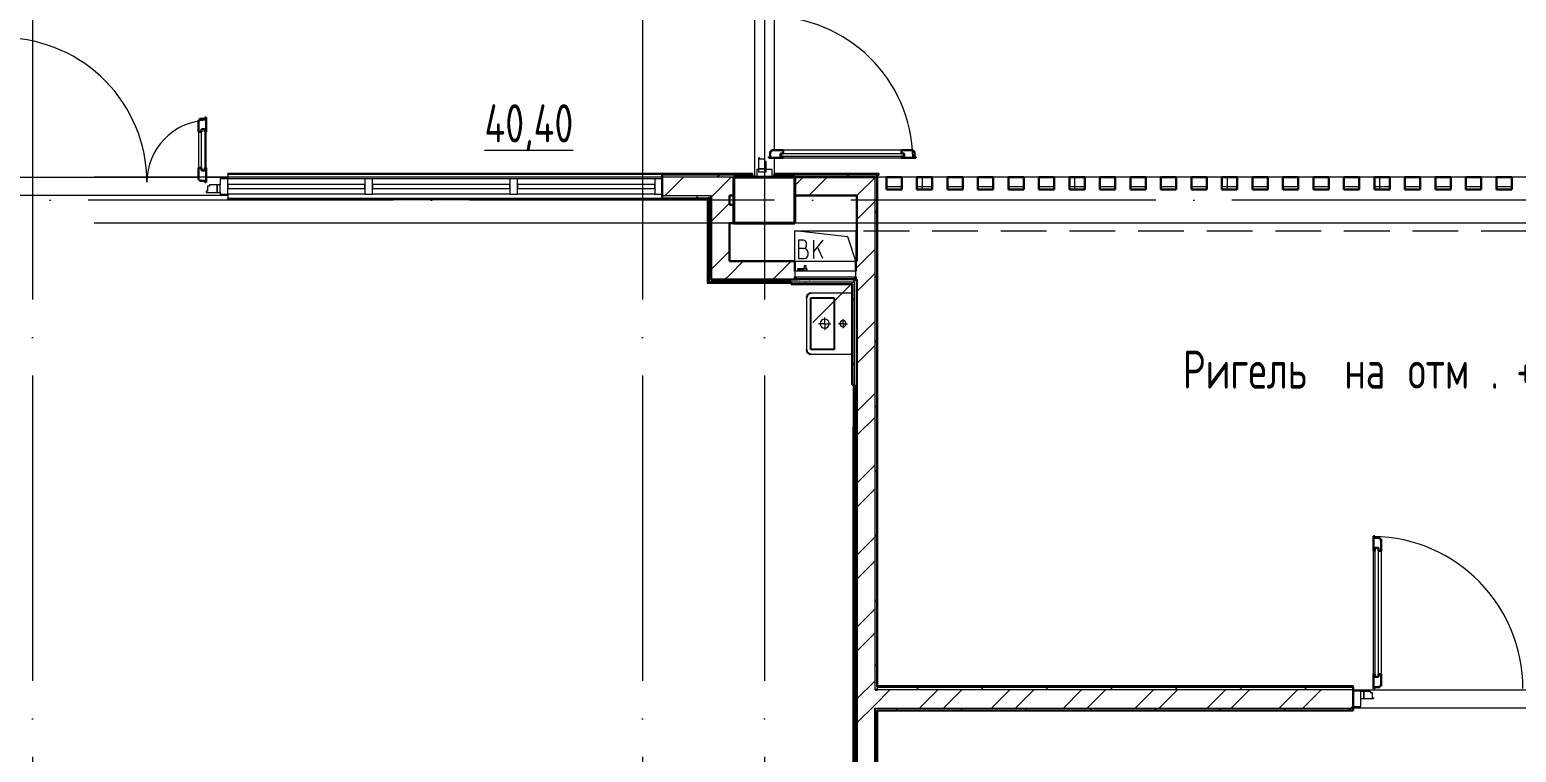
# Model space of a CAD drawing. Header units: millimetres. Extents: x -396912 to 182286, y -43638 to 41610.
# Drawn here: x -39774 to -30026, y -16697 to -11960 of the extents above; entities that cross this region are included whole.
import ezdxf

# ---------------------------------------------------------------- set-up
doc = ezdxf.new("R2010")
doc.units = ezdxf.units.MM
for name, pattern in [('ADSK_Линия сетки', [25, 20, -2.5, 0, -2.5]), ('ADSK_Сверху', [450, 300, -150]), ('ADSK_Штриховая_ш3 п1_5', [4.5, 3, -1.5])]:
    doc.linetypes.add(name, pattern=pattern)
for name, color, linetype, lineweight in [('Аннотация', 7, 'Continuous', 18), ('Витраж', 7, 'Continuous', 9), ('Двери', 252, 'Continuous', 9), ('Линии', 7, 'Continuous', 9), ('Марки помещений', 252, 'Continuous', 20), ('Несущие колонны', 252, 'Continuous', 18), ('Оборудование', 8, 'Continuous', 18), ('Ограждение', 252, 'Continuous', 9), ('Оси', 252, 'Continuous', 9), ('Панели витража', 252, 'Continuous', 9), ('Перекрытие', 252, 'Continuous', 18), ('Стены внутренние', 7, 'Continuous', 18), ('Стены наружные', 7, 'Continuous', 18), ('Стены штриховка', 7, 'Continuous', 9)]:
    doc.layers.add(name, color=color, linetype=linetype, lineweight=lineweight)
doc.layers.add('Двери открывание', color=7, linetype='Continuous', lineweight=9, true_color=0xc0c0c0)
doc.layers.add('Узлы', color=7, linetype='Continuous')
doc.styles.add('GOST Common_3', font='', dxfattribs={"height": 3.5})
doc.styles.get('GOST Common_3').set_extended_font_data('GOST 2.304 type A')
pattern_1 = [(0, (-32121.8, 94), (0, 600), []), (90, (-32121.8, 94), (-600, 4e-14), [])]

# ---------------------------------------------------------------- blocks, each defined once
blk = doc.blocks.new('1 этаж')
at = {"layer": 'Ограждение', "true_color": 0x636466}
h = blk.add_hatch(dxfattribs=at)
h.set_pattern_fill('FP_25', color=251, style=0, pattern_type=2)
h.set_pattern_definition(pattern_1)
h.paths.add_polyline_path([(-40735.3, -13830.7), (-40735.3, -13820.7), (-44177.8, -13820.7), (-44177.8, -13825.7), (-40740.3, -13825.7), (-40740.3, -13830.7)])
h = blk.add_hatch(dxfattribs=at)
h.set_pattern_fill('FP_26', color=251, style=0, pattern_type=2)
h.set_pattern_definition(pattern_1)
h.paths.add_polyline_path([(-40595.3, -13830.7), (-40575.3, -13830.7), (-40575.3, -13825.7), (-39917.8, -13825.7), (-39917.8, -13830.7), (-39907.8, -13830.7), (-39907.8, -13820.7), (-40595.3, -13820.7)])
h = blk.add_hatch(dxfattribs=at)
h.set_pattern_fill('FP_25', color=251, style=0, pattern_type=2)
h.set_pattern_definition(pattern_1)
h.paths.add_polyline_path([(-39502.4, -17185.7), (-36797.8, -17185.7), (-36797.8, -17180.7), (-39917.8, -17180.7), (-39917.8, -17185.7), (-39912.8, -17185.7)])
at = {"color": 251, "lineweight": 18, "true_color": 0x636466}
for p, q in [((-40111, -14236.6), (-40457.8, -14195.7)), ((-40457.8, -14395.7), (-40457.8, -14195.7)), ((-40457.8, -14195.7), (-40057.8, -14195.7)), ((-40057.8, -14195.7), (-40057.8, -14395.7)), ((-40404.5, -14258.5), (-40434.5, -14258.5)), ((-40434.5, -14258.5), (-40434.5, -14378.5)), ((-40401.2, -14311.8), (-40434.5, -14311.8)), ((-40381.2, -14291.8), (-40381.2, -14281.8)), ((-40274.5, -14258.5), (-40334.5, -14330)), ((-40334.5, -14378.5), (-40334.5, -14258.5)), ((-40274.5, -14378.5), (-40310.5, -14301.4)), ((-40057.8, -14395.7), (-40111, -14236.6)), ((-40434.5, -14378.5), (-40397.9, -14378.5)), ((-40371.2, -14351.8), (-40371.2, -14341.8))]:
    blk.add_line(p, q, dxfattribs=at)
for centre, radius, start, end in [((-40404.5, -14281.8), 23.3, 0, 90), ((-40401.2, -14291.8), 20, 270, 0), ((-40401.2, -14341.8), 30, 0, 90), ((-40397.9, -14351.8), 26.7, 270, 0)]:
    blk.add_arc(centre, radius, start, end, dxfattribs=at)
at = {"layer": 'Витраж', "color": 251, "lineweight": 18, "true_color": 0x636466, "extrusion": (0, 0, -1)}
for p, q in [((-40707.8, -13795.7), (-40707.8, -13845.7)), ((-40697.8, -13795.7), (-40707.8, -13795.7)), ((-40607.8, -13795.7), (-40647.8, -13795.7)), ((-40607.8, -13845.7), (-40607.8, -13795.7)), ((-44177.8, -13855.7), (-44227.8, -13855.7)), ((-44227.8, -13855.7), (-44227.8, -13895.7)), ((-44177.8, -13955.7), (-44177.8, -13855.7)), ((-43228.1, -13855.7), (-43278.1, -13855.7)), ((-43278.1, -13855.7), (-43278.1, -13955.7)), ((-43228.1, -13955.7), (-43228.1, -13855.7)), ((-42277.8, -13855.7), (-42327.8, -13855.7)), ((-42327.8, -13855.7), (-42327.8, -13955.7)), ((-42277.8, -13955.7), (-42277.8, -13855.7)), ((-41327.8, -13855.7), (-41377.8, -13855.7)), ((-41377.8, -13855.7), (-41377.8, -13955.7)), ((-41327.8, -13955.7), (-41327.8, -13855.7)), ((-40707.8, -13845.7), (-40607.8, -13845.7)), ((-44227.8, -13945.7), (-44227.8, -13955.7)), ((-44227.8, -13955.7), (-44177.8, -13955.7)), ((-43278.1, -13955.7), (-43228.1, -13955.7)), ((-42327.8, -13955.7), (-42277.8, -13955.7)), ((-41377.8, -13955.7), (-41327.8, -13955.7)), ((-36747.8, -17215.7), (-36797.8, -17215.7)), ((-36797.8, -17215.7), (-36797.8, -17315.7)), ((-36797.8, -17315.7), (-36747.8, -17315.7)), ((-36747.8, -17315.7), (-36747.8, -17265.7))]:
    blk.add_line(p, q, dxfattribs=at)
at = {"layer": 'Витраж', "color": 251, "true_color": 0x636466}
for p, q in [((-43278.1, -13855.7), (-44177.8, -13855.7)), ((-42327.8, -13855.7), (-43228.1, -13855.7)), ((-41377.8, -13855.7), (-42277.8, -13855.7)), ((-43278.1, -13955.7), (-44177.8, -13955.7)), ((-42327.8, -13955.7), (-43228.1, -13955.7)), ((-41377.8, -13955.7), (-42277.8, -13955.7))]:
    blk.add_line(p, q, dxfattribs=at)
at = {"layer": 'Двери', "color": 251, "lineweight": 30, "true_color": 0x636466}
for p, q in [((-44361.8, -13471.7), (-44369.8, -13471.7)), ((-44369.8, -13471.7), (-44369.8, -13547.7)), ((-44369.8, -13547.7), (-44349.8, -13547.7)), ((-44327.8, -13462.7), (-44361.8, -13462.7)), ((-44361.8, -13462.7), (-44361.8, -13471.7)), ((-44349.8, -13547.7), (-44349.8, -13529.7)), ((-44349.8, -13529.7), (-44328.8, -13529.7)), ((-44328.8, -13529.7), (-44328.8, -13547.7)), ((-44328.8, -13547.7), (-44319.8, -13547.7)), ((-44319.8, -13453.7), (-44327.8, -13453.7)), ((-44327.8, -13453.7), (-44327.8, -13462.7)), ((-44319.8, -13547.7), (-44319.8, -13453.7)), ((-40620.8, -13710.7), (-40629.8, -13710.7)), ((-40629.8, -13710.7), (-40629.8, -13718.7)), ((-40629.8, -13718.7), (-40535.8, -13718.7)), ((-40620.8, -13676.7), (-40620.8, -13710.7)), ((-40611.8, -13676.7), (-40620.8, -13676.7)), ((-40535.8, -13668.7), (-40611.8, -13668.7)), ((-40611.8, -13668.7), (-40611.8, -13676.7)), ((-40535.8, -13688.7), (-40553.8, -13688.7)), ((-40553.8, -13688.7), (-40553.8, -13709.7)), ((-40553.8, -13709.7), (-40535.8, -13709.7)), ((-40535.8, -13668.7), (-40535.8, -13688.7)), ((-40535.8, -13709.7), (-40535.8, -13718.7)), ((-39683.8, -13668.7), (-39759.8, -13668.7)), ((-39759.8, -13668.7), (-39759.8, -13688.7)), ((-39759.8, -13688.7), (-39741.8, -13688.7)), ((-39759.8, -13709.7), (-39759.8, -13718.7)), ((-39741.8, -13709.7), (-39759.8, -13709.7)), ((-39759.8, -13718.7), (-39665.8, -13718.7)), ((-39741.8, -13688.7), (-39741.8, -13709.7)), ((-39683.8, -13676.7), (-39683.8, -13668.7)), ((-39674.8, -13676.7), (-39683.8, -13676.7)), ((-39674.8, -13710.7), (-39674.8, -13676.7)), ((-39665.8, -13710.7), (-39674.8, -13710.7)), ((-39665.8, -13718.7), (-39665.8, -13710.7)), ((-44369.8, -13783.7), (-44369.8, -13859.7)), ((-44369.8, -13783.7), (-44349.8, -13783.7)), ((-44349.8, -13783.7), (-44349.8, -13801.7)), ((-44349.8, -13801.7), (-44328.8, -13801.7)), ((-44328.8, -13783.7), (-44319.8, -13783.7)), ((-44328.8, -13801.7), (-44328.8, -13783.7)), ((-44319.8, -13877.7), (-44319.8, -13783.7)), ((-44369.8, -13859.7), (-44361.8, -13859.7)), ((-44361.8, -13859.7), (-44361.8, -13868.7)), ((-44361.8, -13868.7), (-44327.8, -13868.7)), ((-44327.8, -13868.7), (-44327.8, -13877.7)), ((-44327.8, -13877.7), (-44319.8, -13877.7)), ((-36663.8, -16199.7), (-36655.8, -16199.7)), ((-36663.8, -16293.7), (-36663.8, -16199.7)), ((-36655.8, -16199.7), (-36655.8, -16208.7)), ((-36655.8, -16208.7), (-36621.8, -16208.7)), ((-36654.8, -16275.7), (-36654.8, -16293.7)), ((-36630.8, -16275.7), (-36654.8, -16275.7)), ((-36630.8, -16293.7), (-36630.8, -16275.7)), ((-36621.8, -16208.7), (-36621.8, -16217.7)), ((-36621.8, -16217.7), (-36613.8, -16217.7)), ((-36613.8, -16217.7), (-36613.8, -16293.7)), ((-36654.8, -16293.7), (-36663.8, -16293.7)), ((-36613.8, -16293.7), (-36630.8, -16293.7)), ((-36663.8, -17197.7), (-36663.8, -17103.7)), ((-36654.8, -17103.7), (-36663.8, -17103.7)), ((-36654.8, -17121.7), (-36654.8, -17103.7)), ((-36630.8, -17121.7), (-36654.8, -17121.7)), ((-36630.8, -17103.7), (-36630.8, -17121.7)), ((-36613.8, -17103.7), (-36630.8, -17103.7)), ((-36613.8, -17103.7), (-36613.8, -17179.7)), ((-36655.8, -17197.7), (-36663.8, -17197.7)), ((-36655.8, -17188.7), (-36655.8, -17197.7)), ((-36621.8, -17188.7), (-36655.8, -17188.7)), ((-36621.8, -17179.7), (-36621.8, -17188.7)), ((-36613.8, -17179.7), (-36621.8, -17179.7))]:
    blk.add_line(p, q, dxfattribs=at)
at = {"layer": 'Двери', "color": 251, "true_color": 0x636466}
for p, q in [((-44369.8, -13547.7), (-44369.8, -13783.7)), ((-44349.8, -13801.7), (-44349.8, -13529.7)), ((-44349.8, -13529.7), (-44328.8, -13529.7)), ((-44328.8, -13529.7), (-44328.8, -13801.7)), ((-44319.8, -13783.7), (-44319.8, -13547.7)), ((-40689.8, -13718.7), (-40697.8, -13718.7)), ((-40697.8, -13718.7), (-40697.8, -13790.7)), ((-40689.8, -13727.7), (-40689.8, -13718.7)), ((-40655.8, -13727.7), (-40689.8, -13727.7)), ((-40655.8, -13741.7), (-40655.8, -13727.7)), ((-40647.8, -13741.7), (-40655.8, -13741.7)), ((-40647.8, -13790.7), (-40647.8, -13741.7)), ((-40553.8, -13688.7), (-39741.8, -13688.7)), ((-40553.8, -13709.7), (-40553.8, -13688.7)), ((-39741.8, -13709.7), (-40553.8, -13709.7)), ((-39759.8, -13668.7), (-40535.8, -13668.7)), ((-40535.8, -13718.7), (-39759.8, -13718.7)), ((-39741.8, -13688.7), (-39741.8, -13709.7)), ((-44328.8, -13801.7), (-44349.8, -13801.7)), ((-40647.8, -13790.7), (-40697.8, -13790.7)), ((-40697.8, -13790.7), (-40697.8, -13810.7)), ((-40697.8, -13790.7), (-40647.8, -13790.7)), ((-40697.8, -13810.7), (-40647.8, -13810.7)), ((-40647.8, -13810.7), (-40647.8, -13790.7)), ((-44310.8, -13937.7), (-44319.8, -13937.7)), ((-44319.8, -13937.7), (-44319.8, -13945.7)), ((-44296.8, -13903.7), (-44310.8, -13903.7)), ((-44310.8, -13903.7), (-44310.8, -13937.7)), ((-44296.8, -13895.7), (-44296.8, -13903.7)), ((-44247.8, -13895.7), (-44296.8, -13895.7)), ((-44227.8, -13895.7), (-44247.8, -13895.7)), ((-44247.8, -13895.7), (-44247.8, -13945.7)), ((-44247.8, -13945.7), (-44247.8, -13895.7)), ((-44227.8, -13945.7), (-44227.8, -13895.7)), ((-44319.8, -13945.7), (-44247.8, -13945.7)), ((-44247.8, -13945.7), (-44227.8, -13945.7)), ((-36654.8, -16275.7), (-36654.8, -17121.7)), ((-36630.8, -16275.7), (-36654.8, -16275.7)), ((-36630.8, -17121.7), (-36630.8, -16275.7)), ((-36663.8, -17103.7), (-36663.8, -16293.7)), ((-36613.8, -16293.7), (-36613.8, -17103.7)), ((-36654.8, -17121.7), (-36630.8, -17121.7)), ((-36747.8, -17215.7), (-36727.8, -17215.7)), ((-36747.8, -17265.7), (-36747.8, -17215.7)), ((-36727.8, -17215.7), (-36727.8, -17265.7)), ((-36727.8, -17215.7), (-36686.8, -17215.7)), ((-36727.8, -17265.7), (-36727.8, -17215.7)), ((-36686.8, -17215.7), (-36686.8, -17223.7)), ((-36686.8, -17223.7), (-36672.8, -17223.7)), ((-36672.8, -17223.7), (-36672.8, -17257.7)), ((-36727.8, -17265.7), (-36747.8, -17265.7)), ((-36663.8, -17265.7), (-36727.8, -17265.7)), ((-36672.8, -17257.7), (-36663.8, -17257.7)), ((-36663.8, -17257.7), (-36663.8, -17265.7))]:
    blk.add_line(p, q, dxfattribs=at)
at = {"layer": 'Двери открывание', "color": 251, "true_color": 0x636466}
for centre, radius, start, end in [((-40629.8, -13736.7), 946, 1.09026, 90), ((-45653.8, -13877.7), 946, 0, 88.90974), ((-44301.8, -13877.7), 406, 92.54104, 180), ((-36681.8, -17197.7), 998, 0, 88.96655)]:
    blk.add_arc(centre, radius, start, end, dxfattribs=at)
at = {"layer": 'Линии', "color": 251, "linetype": 'ADSK_Сверху', "ltscale": 100, "true_color": 0x636466}
for p, q in [((-15052.8, -13845.7), (-48262.8, -13845.7)), ((-15052.8, -14145.7), (-48262.8, -14145.7))]:
    blk.add_line(p, q, dxfattribs=at)
at = {"layer": 'Линии', "color": 251, "linetype": 'ADSK_Штриховая_ш3 п1_5', "ltscale": 100, "true_color": 0x636466}
blk.add_line((-40457.8, -14195.7), (-27897.8, -14195.7), dxfattribs=at)
at = {"layer": 'Несущие колонны', "color": 251, "lineweight": 40, "true_color": 0x636466}
for p, q in [((-40857.8, -13845.7), (-40457.8, -13845.7)), ((-40857.8, -14145.7), (-40857.8, -13845.7)), ((-40457.8, -13845.7), (-40857.8, -13845.7)), ((-40457.8, -13845.7), (-40457.8, -14145.7)), ((-40857.8, -13965.7), (-40857.8, -14145.7)), ((-40457.8, -14145.7), (-40457.8, -13965.7)), ((-40457.8, -14145.7), (-40857.8, -14145.7)), ((-40857.8, -14145.7), (-40457.8, -14145.7))]:
    blk.add_line(p, q, dxfattribs=at)
at = {"layer": 'Несущие колонны', "color": 251, "true_color": 0x636466}
for p, q in [((-40857.8, -13845.7), (-40857.8, -13965.7)), ((-40457.8, -13965.7), (-40457.8, -13845.7))]:
    blk.add_line(p, q, dxfattribs=at)
at = {"layer": 'Оборудование', "color": 251, "true_color": 0x636466}
for p, q in [((-40397.4, -14425.4), (-40397.4, -14442.9)), ((-40385.2, -14425.4), (-40397.4, -14425.4)), ((-40385.2, -14442.9), (-40385.2, -14425.4)), ((-40457.8, -14460.7), (-40457.8, -14497.1)), ((-40057.8, -14460.7), (-40457.8, -14460.7)), ((-40456.9, -14498), (-40058.7, -14498)), ((-40450.8, -14498), (-40450.8, -14507.8)), ((-40449.8, -14508.7), (-40065.8, -14508.7)), ((-40442, -14445.4), (-40442, -14450.4)), ((-40396.1, -14445.4), (-40442, -14445.4)), ((-40442, -14450.4), (-40396.1, -14450.4)), ((-40438.8, -14510.3), (-40438.8, -14515.7)), ((-40438.8, -14515.7), (-40076.8, -14515.7)), ((-40429.8, -14515.7), (-40429.8, -14517.7)), ((-40429.8, -14517.7), (-40425.8, -14517.7)), ((-40365.3, -14517.7), (-40425.8, -14517.7)), ((-40401, -14444.8), (-40401, -14460.7)), ((-40381.7, -14444.8), (-40401, -14444.8)), ((-40397.4, -14442.9), (-40399.4, -14444.8)), ((-40385.2, -14442.9), (-40397.4, -14442.9)), ((-40378.2, -14445.4), (-40386.5, -14445.4)), ((-40386.5, -14450.4), (-40378.2, -14450.4)), ((-40383.2, -14444.8), (-40385.2, -14442.9)), ((-40381.7, -14460.7), (-40381.7, -14444.8)), ((-40378.2, -14450.4), (-40378.2, -14445.4)), ((-40365.3, -14517.7), (-40361.3, -14517.7)), ((-40361.3, -14517.7), (-40361.3, -14515.7)), ((-40057.8, -14515.7), (-40340.6, -14798.6)), ((-40076.8, -14515.7), (-40076.8, -14510.3)), ((-40064.8, -14507.8), (-40064.8, -14498)), ((-40057.8, -14497.1), (-40057.8, -14460.7))]:
    blk.add_line(p, q, dxfattribs=at)
for points, knots in [([(-40457.8, -14497.1), (-40457.8, -14497.2), (-40457.8, -14497.4), (-40457.7, -14497.6), (-40457.6, -14497.7), (-40457.4, -14497.8), (-40457.3, -14497.9), (-40457.1, -14498), (-40457, -14498), (-40456.9, -14498)], [0, 0, 0, 0, 0.166667, 0.333333, 0.458333, 0.583333, 0.708333, 0.833333, 1, 1, 1, 1]), ([(-40450.8, -14507.8), (-40450.8, -14507.9), (-40450.8, -14508), (-40450.7, -14508.2), (-40450.6, -14508.4), (-40450.4, -14508.5), (-40450.3, -14508.6), (-40450.2, -14508.7), (-40450.1, -14508.7), (-40449.9, -14508.7), (-40449.8, -14508.7)], [0, 0, 0, 0, 0.166667, 0.333333, 0.458333, 0.583333, 0.666667, 0.75, 0.833333, 1, 1, 1, 1]), ([(-40440.3, -14508.7), (-40440.2, -14508.7), (-40440, -14508.8), (-40439.7, -14508.8), (-40439.6, -14508.9), (-40439.4, -14509), (-40439.2, -14509.2), (-40439.1, -14509.3), (-40439, -14509.5), (-40438.9, -14509.7), (-40438.8, -14509.9), (-40438.8, -14510.1), (-40438.8, -14510.3)], [0, 0, 0, 0, 0.166667, 0.25, 0.333333, 0.416667, 0.5, 0.583333, 0.666667, 0.75, 0.833333, 1, 1, 1, 1]), ([(-40076.8, -14510.3), (-40076.8, -14510.1), (-40076.8, -14509.9), (-40076.7, -14509.7), (-40076.6, -14509.5), (-40076.5, -14509.3), (-40076.4, -14509.2), (-40076.2, -14509), (-40076, -14508.9), (-40075.9, -14508.8), (-40075.6, -14508.8), (-40075.4, -14508.7), (-40075.3, -14508.7)], [-1, -1, -1, -1, -0.833333, -0.75, -0.666667, -0.583333, -0.5, -0.416667, -0.333333, -0.25, -0.166667, 0, 0, 0, 0]), ([(-40065.8, -14508.7), (-40065.7, -14508.7), (-40065.5, -14508.7), (-40065.4, -14508.7), (-40065.3, -14508.6), (-40065.2, -14508.5), (-40065, -14508.4), (-40064.9, -14508.2), (-40064.8, -14508), (-40064.8, -14507.9), (-40064.8, -14507.8)], [-1, -1, -1, -1, -0.833333, -0.75, -0.666667, -0.583333, -0.458333, -0.333333, -0.166667, 0, 0, 0, 0]), ([(-40058.7, -14498), (-40058.6, -14498), (-40058.5, -14498), (-40058.3, -14498), (-40058.2, -14497.9), (-40058, -14497.7), (-40057.9, -14497.6), (-40057.8, -14497.4), (-40057.8, -14497.2), (-40057.8, -14497.1)], [-1, -1, -1, -1, -0.833333, -0.75, -0.583333, -0.458333, -0.333333, -0.166667, 0, 0, 0, 0])]:
    blk.add_open_spline(points, degree=3, knots=knots, dxfattribs=at)
at = {"layer": 'Ограждение', "color": 251, "true_color": 0x636466}
for p, q in [((-44177.8, -13825.7), (-44177.8, -13820.7)), ((-40735.3, -13820.7), (-44177.8, -13820.7)), ((-40735.3, -13820.7), (-40735.3, -13830.7)), ((-40595.3, -13830.7), (-40595.3, -13820.7)), ((-39907.8, -13820.7), (-40595.3, -13820.7)), ((-39917.8, -13830.7), (-39907.8, -13830.7)), ((-39907.8, -13820.7), (-39907.8, -13830.7)), ((-44177.8, -13990.7), (-44177.8, -13985.7)), ((-44177.8, -13990.7), (-41032.8, -13990.7)), ((-41032.8, -13990.7), (-41027.8, -13985.7)), ((-41032.8, -13990.7), (-41032.8, -14540.7)), ((-41032.8, -14540.7), (-41027.8, -14535.7)), ((-41032.8, -14540.7), (-40482.8, -14540.7)), ((-40077.8, -15480.7), (-40072.8, -15480.7)), ((-40077.8, -15480.7), (-40077.8, -19960.8)), ((-36797.8, -17180.7), (-39917.8, -17180.7)), ((-36797.8, -17180.7), (-36797.8, -17185.7))]:
    blk.add_line(p, q, dxfattribs=at)
at = {"layer": 'Оси', "color": 251, "linetype": 'ADSK_Линия сетки', "ltscale": 100, "true_color": 0x636466}
for p, q in [((-45457.8, -2645.7), (-45457.8, -33771.9)), ((-41457.8, -2645.7), (-41457.8, -33771.9)), ((-40657.8, -2645.7), (-40657.8, -33771.9)), ((4409.5, -13995.7), (-72530.1, -13995.7))]:
    blk.add_line(p, q, dxfattribs=at)
at = {"layer": 'Панели витража', "color": 251, "lineweight": 18, "true_color": 0x636466}
for p, q in [((-43278.1, -13893.2), (-44177.8, -13893.2)), ((-44177.8, -13893.2), (-44177.8, -13918.2)), ((-44177.8, -13918.2), (-43278.1, -13918.2)), ((-43278.1, -13918.2), (-43278.1, -13893.2)), ((-42327.8, -13893.2), (-43228.1, -13893.2)), ((-43228.1, -13893.2), (-43228.1, -13918.2)), ((-43228.1, -13918.2), (-42327.8, -13918.2)), ((-42327.8, -13918.2), (-42327.8, -13893.2)), ((-41377.8, -13893.2), (-42277.8, -13893.2)), ((-42277.8, -13893.2), (-42277.8, -13918.2)), ((-42277.8, -13918.2), (-41377.8, -13918.2)), ((-41377.8, -13918.2), (-41377.8, -13893.2))]:
    blk.add_line(p, q, dxfattribs=at)
at = {"layer": 'Перекрытие', "color": 251, "ltscale": 100, "true_color": 0x636466}
for p, q in [((-40720.3, -13845.7), (-40720.3, -11765.7)), ((-45585.8, -13845.7), (-44369.8, -13845.7)), ((-44319.8, -13845.7), (-44177.8, -13845.7)), ((-39857.8, -13845.7), (-39917.8, -13845.7)), ((-39657.8, -13845.7), (-39757.8, -13845.7)), ((-39457.8, -13845.7), (-39557.8, -13845.7)), ((-39257.8, -13845.7), (-39357.8, -13845.7)), ((-39057.8, -13845.7), (-39157.8, -13845.7)), ((-38857.8, -13845.7), (-38957.8, -13845.7)), ((-38657.8, -13845.7), (-38757.8, -13845.7)), ((-38457.8, -13845.7), (-38557.8, -13845.7)), ((-38257.8, -13845.7), (-38357.8, -13845.7)), ((-38057.8, -13845.7), (-38157.8, -13845.7)), ((-37857.8, -13845.7), (-37957.8, -13845.7)), ((-37657.8, -13845.7), (-37757.8, -13845.7)), ((-37457.8, -13845.7), (-37557.8, -13845.7)), ((-37257.8, -13845.7), (-37357.8, -13845.7)), ((-37057.8, -13845.7), (-37157.8, -13845.7)), ((-36857.8, -13845.7), (-36957.8, -13845.7)), ((-36657.8, -13845.7), (-36757.8, -13845.7)), ((-36457.8, -13845.7), (-36557.8, -13845.7)), ((-36257.8, -13845.7), (-36357.8, -13845.7)), ((-36057.8, -13845.7), (-36157.8, -13845.7)), ((-35857.8, -13845.7), (-35957.8, -13845.7)), ((-35657.8, -13845.7), (-35757.8, -13845.7)), ((-40457.8, -14395.7), (-40457.8, -14195.7)), ((-40457.8, -14195.7), (-40057.8, -14195.7)), ((-40057.8, -14195.7), (-40057.8, -14395.7))]:
    blk.add_line(p, q, dxfattribs=at)
at = {"layer": 'Стены внутренние', "color": 251, "lineweight": 30, "true_color": 0x636466}
for p, q in [((-39757.8, -13845.7), (-39857.8, -13845.7)), ((-39857.8, -13845.7), (-39857.8, -13925.7)), ((-39857.8, -13925.7), (-39757.8, -13925.7)), ((-39757.8, -13925.7), (-39757.8, -13845.7)), ((-39557.8, -13845.7), (-39657.8, -13845.7)), ((-39657.8, -13845.7), (-39657.8, -13925.7)), ((-39657.8, -13925.7), (-39557.8, -13925.7)), ((-39557.8, -13925.7), (-39557.8, -13845.7)), ((-39357.8, -13845.7), (-39457.8, -13845.7)), ((-39457.8, -13845.7), (-39457.8, -13925.7)), ((-39457.8, -13925.7), (-39357.8, -13925.7)), ((-39357.8, -13925.7), (-39357.8, -13845.7)), ((-39157.8, -13845.7), (-39257.8, -13845.7)), ((-39257.8, -13845.7), (-39257.8, -13925.7)), ((-39257.8, -13925.7), (-39157.8, -13925.7)), ((-39157.8, -13925.7), (-39157.8, -13845.7)), ((-38957.8, -13845.7), (-39057.8, -13845.7)), ((-39057.8, -13845.7), (-39057.8, -13925.7)), ((-39057.8, -13925.7), (-38957.8, -13925.7)), ((-38957.8, -13925.7), (-38957.8, -13845.7)), ((-38757.8, -13845.7), (-38857.8, -13845.7)), ((-38857.8, -13845.7), (-38857.8, -13925.7)), ((-38857.8, -13925.7), (-38757.8, -13925.7)), ((-38757.8, -13925.7), (-38757.8, -13845.7)), ((-38557.8, -13845.7), (-38657.8, -13845.7)), ((-38657.8, -13845.7), (-38657.8, -13925.7)), ((-38657.8, -13925.7), (-38557.8, -13925.7)), ((-38557.8, -13925.7), (-38557.8, -13845.7)), ((-38357.8, -13845.7), (-38457.8, -13845.7)), ((-38457.8, -13845.7), (-38457.8, -13925.7)), ((-38457.8, -13925.7), (-38357.8, -13925.7)), ((-38357.8, -13925.7), (-38357.8, -13845.7)), ((-38157.8, -13845.7), (-38257.8, -13845.7)), ((-38257.8, -13845.7), (-38257.8, -13925.7)), ((-38257.8, -13925.7), (-38157.8, -13925.7)), ((-38157.8, -13925.7), (-38157.8, -13845.7)), ((-37957.8, -13845.7), (-38057.8, -13845.7)), ((-38057.8, -13845.7), (-38057.8, -13925.7)), ((-38057.8, -13925.7), (-37957.8, -13925.7)), ((-37957.8, -13925.7), (-37957.8, -13845.7)), ((-37757.8, -13845.7), (-37857.8, -13845.7)), ((-37857.8, -13845.7), (-37857.8, -13925.7)), ((-37857.8, -13925.7), (-37757.8, -13925.7)), ((-37757.8, -13925.7), (-37757.8, -13845.7)), ((-37557.8, -13845.7), (-37657.8, -13845.7)), ((-37657.8, -13845.7), (-37657.8, -13925.7)), ((-37657.8, -13925.7), (-37557.8, -13925.7)), ((-37557.8, -13925.7), (-37557.8, -13845.7)), ((-37357.8, -13845.7), (-37457.8, -13845.7)), ((-37457.8, -13845.7), (-37457.8, -13925.7)), ((-37457.8, -13925.7), (-37357.8, -13925.7)), ((-37357.8, -13925.7), (-37357.8, -13845.7)), ((-37157.8, -13845.7), (-37257.8, -13845.7)), ((-37257.8, -13845.7), (-37257.8, -13925.7)), ((-37257.8, -13925.7), (-37157.8, -13925.7)), ((-37157.8, -13925.7), (-37157.8, -13845.7)), ((-36957.8, -13845.7), (-37057.8, -13845.7)), ((-37057.8, -13845.7), (-37057.8, -13925.7)), ((-37057.8, -13925.7), (-36957.8, -13925.7)), ((-36957.8, -13925.7), (-36957.8, -13845.7)), ((-36757.8, -13845.7), (-36857.8, -13845.7)), ((-36857.8, -13845.7), (-36857.8, -13925.7)), ((-36857.8, -13925.7), (-36757.8, -13925.7)), ((-36757.8, -13925.7), (-36757.8, -13845.7)), ((-36557.8, -13845.7), (-36657.8, -13845.7)), ((-36657.8, -13845.7), (-36657.8, -13925.7)), ((-36657.8, -13925.7), (-36557.8, -13925.7)), ((-36557.8, -13925.7), (-36557.8, -13845.7)), ((-36357.8, -13845.7), (-36457.8, -13845.7)), ((-36457.8, -13845.7), (-36457.8, -13925.7)), ((-36457.8, -13925.7), (-36357.8, -13925.7)), ((-36357.8, -13925.7), (-36357.8, -13845.7)), ((-36157.8, -13845.7), (-36257.8, -13845.7)), ((-36257.8, -13845.7), (-36257.8, -13925.7)), ((-36257.8, -13925.7), (-36157.8, -13925.7)), ((-36157.8, -13925.7), (-36157.8, -13845.7)), ((-35957.8, -13845.7), (-36057.8, -13845.7)), ((-36057.8, -13845.7), (-36057.8, -13925.7)), ((-36057.8, -13925.7), (-35957.8, -13925.7)), ((-35957.8, -13925.7), (-35957.8, -13845.7)), ((-35757.8, -13845.7), (-35857.8, -13845.7)), ((-35857.8, -13845.7), (-35857.8, -13925.7)), ((-35857.8, -13925.7), (-35757.8, -13925.7)), ((-35757.8, -13925.7), (-35757.8, -13845.7))]:
    blk.add_line(p, q, dxfattribs=at)
at = {"layer": 'Стены внутренние', "color": 251, "linetype": 'Continuous', "lineweight": 9, "true_color": 0x636466}
for p, q in [((-39857.8, -13906), (-39757.8, -13906)), ((-39657.8, -13906), (-39557.8, -13906)), ((-39621.8, -13925.7), (-39621.8, -13845.7)), ((-39457.8, -13906), (-39357.8, -13906)), ((-39257.8, -13906), (-39157.8, -13906)), ((-39057.8, -13906), (-38957.8, -13906)), ((-38857.8, -13906), (-38757.8, -13906)), ((-38657.8, -13906), (-38557.8, -13906)), ((-38621.8, -13925.7), (-38621.8, -13845.7)), ((-38457.8, -13906), (-38357.8, -13906)), ((-38257.8, -13906), (-38157.8, -13906)), ((-38057.8, -13906), (-37957.8, -13906)), ((-37857.8, -13906), (-37757.8, -13906)), ((-37657.8, -13906), (-37557.8, -13906)), ((-37621.8, -13925.7), (-37621.8, -13845.7)), ((-37457.8, -13906), (-37357.8, -13906)), ((-37257.8, -13906), (-37157.8, -13906)), ((-37057.8, -13906), (-36957.8, -13906)), ((-36857.8, -13906), (-36757.8, -13906)), ((-36657.8, -13906), (-36557.8, -13906)), ((-36621.8, -13925.7), (-36621.8, -13845.7)), ((-36457.8, -13906), (-36357.8, -13906)), ((-36257.8, -13906), (-36157.8, -13906)), ((-36057.8, -13906), (-35957.8, -13906)), ((-35857.8, -13906), (-35757.8, -13906))]:
    blk.add_line(p, q, dxfattribs=at)
at = {"layer": 'Стены наружные', "color": 251, "true_color": 0x636466}
for p, q in [((-40595.3, -11912.7), (-40595.3, -13668.7)), ((-40595.3, -13718.7), (-40595.3, -13820.7)), ((-44177.8, -13825.7), (-44177.8, -13855.7)), ((-44177.8, -13825.7), (-41327.8, -13825.7)), ((-45585.8, -13845.7), (-44369.8, -13845.7)), ((-44319.8, -13845.7), (-44177.8, -13845.7)), ((-40857.8, -13965.7), (-40857.8, -13845.7)), ((-40457.8, -13845.7), (-40457.8, -13965.7)), ((-44177.8, -13965.7), (-45777.8, -13965.7)), ((-44177.8, -13955.7), (-44177.8, -13985.7)), ((-41327.8, -13985.7), (-44177.8, -13985.7)), ((-40457.8, -14395.7), (-40057.8, -14395.7)), ((-36797.8, -17205.7), (-35567.8, -17205.7)), ((-35567.8, -17325.7), (-36797.8, -17325.7))]:
    blk.add_line(p, q, dxfattribs=at)
at = {"layer": 'Стены наружные', "color": 251, "lineweight": 30, "true_color": 0x636466}
for p, q in [((-41327.8, -13825.7), (-41327.8, -13985.7)), ((-40740.3, -13825.7), (-41327.8, -13825.7)), ((-40740.3, -13830.7), (-40740.3, -13825.7)), ((-40735.3, -13830.7), (-40740.3, -13830.7)), ((-40735.3, -13845.7), (-40735.3, -13830.7)), ((-40575.3, -13830.7), (-40595.3, -13830.7)), ((-40595.3, -13830.7), (-40595.3, -13845.7)), ((-39917.8, -13825.7), (-40575.3, -13825.7)), ((-40575.3, -13825.7), (-40575.3, -13830.7)), ((-39917.8, -17185.7), (-39917.8, -13825.7)), ((-40857.8, -13845.7), (-40735.3, -13845.7)), ((-40595.3, -13845.7), (-39932.8, -13845.7)), ((-41327.8, -13985.7), (-41027.8, -13985.7)), ((-41027.8, -13980.7), (-41022.8, -13980.7)), ((-41027.8, -13985.7), (-41027.8, -14535.7)), ((-41022.8, -13980.7), (-41022.8, -14530.7)), ((-41007.8, -13965.7), (-41007.8, -14515.7)), ((-40887.8, -13965.7), (-40857.8, -13965.7)), ((-40887.8, -14025.7), (-40887.8, -13965.7)), ((-40857.8, -14025.7), (-40887.8, -14025.7)), ((-40857.8, -14145.7), (-40857.8, -14025.7)), ((-40457.8, -13965.7), (-40052.8, -13965.7)), ((-40052.8, -13965.7), (-40052.8, -14395.7)), ((-40887.8, -14145.7), (-40857.8, -14145.7)), ((-40887.8, -14395.7), (-40887.8, -14145.7)), ((-40457.8, -14395.7), (-40887.8, -14395.7)), ((-40457.8, -14460.7), (-40457.8, -14395.7)), ((-40052.8, -14395.7), (-40057.8, -14395.7)), ((-40057.8, -14395.7), (-40057.8, -14460.7)), ((-40438.8, -14515.7), (-41007.8, -14515.7)), ((-40457.8, -14515.7), (-40457.8, -14497.4)), ((-40052.8, -14515.7), (-40076.8, -14515.7)), ((-40057.8, -14497.4), (-40057.8, -14515.7)), ((-40052.8, -14515.7), (-40052.8, -19970.7)), ((-41027.8, -14535.7), (-40482.8, -14535.7)), ((-41022.8, -14530.7), (-40482.8, -14530.7)), ((-40482.8, -14535.7), (-40482.8, -14545.7)), ((-40482.8, -14545.7), (-40082.8, -14545.7)), ((-40082.8, -14545.7), (-40082.8, -15205.7)), ((-40082.8, -15205.7), (-40072.8, -15205.7)), ((-40072.8, -15205.7), (-40072.8, -19960.7)), ((-40067.8, -15205.7), (-40067.8, -19965.7)), ((-39917.8, -17205.7), (-39932.8, -17205.7)), ((-36797.8, -17185.7), (-39917.8, -17185.7)), ((-36797.8, -17340.7), (-36797.8, -17185.7)), ((-39932.8, -20145.7), (-39932.8, -17325.7)), ((-39917.8, -17340.7), (-36797.8, -17340.7)), ((-39917.8, -20130.7), (-39917.8, -17340.7))]:
    blk.add_line(p, q, dxfattribs=at)
at = {"layer": 'Стены наружные', "color": 251, "linetype": 'Continuous', "lineweight": 9, "true_color": 0x636466}
for p, q in [((-41308.9, -13830.7), (-41303.9, -13825.7)), ((-41238.2, -13830.7), (-41233.2, -13825.7)), ((-41167.5, -13830.7), (-41162.5, -13825.7)), ((-41096.8, -13830.7), (-41091.8, -13825.7)), ((-41026.1, -13830.7), (-41021.1, -13825.7)), ((-40970.4, -13845.7), (-40955.4, -13830.7)), ((-40955.4, -13830.7), (-40950.4, -13825.7)), ((-40884.7, -13830.7), (-40879.7, -13825.7)), ((-40814, -13830.7), (-40809, -13825.7)), ((-40743.3, -13830.7), (-40740.3, -13827.8)), ((-40546.1, -13845.7), (-40531.1, -13830.7)), ((-40531.1, -13830.7), (-40526.1, -13825.7)), ((-40460.4, -13830.7), (-40455.4, -13825.7)), ((-40389.7, -13830.7), (-40384.7, -13825.7)), ((-40319, -13830.7), (-40314, -13825.7)), ((-40248.3, -13830.7), (-40243.3, -13825.7)), ((-40177.6, -13830.7), (-40172.6, -13825.7)), ((-40121.9, -13845.7), (-40106.9, -13830.7)), ((-40106.9, -13830.7), (-40101.9, -13825.7)), ((-40036.1, -13830.7), (-40031.1, -13825.7)), ((-39965.4, -13830.7), (-39960.4, -13825.7)), ((-41309.8, -13965.7), (-41189.8, -13845.7)), ((-40995.5, -13965.7), (-40875.5, -13845.7)), ((-40457.8, -13899.5), (-40404, -13845.7)), ((-40366.8, -13965.7), (-40246.8, -13845.7)), ((-40052.8, -13966), (-39932.8, -13846)), ((-41322.5, -13985.7), (-41317.5, -13980.7)), ((-41251.8, -13985.7), (-41246.8, -13980.7)), ((-41181.1, -13985.7), (-41176.1, -13980.7)), ((-41110.4, -13985.7), (-41105.4, -13980.7)), ((-41105.4, -13980.7), (-41090.4, -13965.7)), ((-41039.7, -13985.7), (-41034.7, -13980.7)), ((-41007.8, -13978.1), (-40995.5, -13965.7)), ((-41007.8, -14135.2), (-40898.3, -14025.7)), ((-40898.3, -14025.7), (-40887.8, -14015.2)), ((-40052.8, -14123.2), (-39932.8, -14003.2)), ((-41027.8, -14044.6), (-41022.8, -14039.6)), ((-41027.8, -14115.3), (-41022.8, -14110.3)), ((-39932.8, -14080.9), (-39917.8, -14065.9)), ((-41027.8, -14186), (-41022.8, -14181)), ((-41027.8, -14256.7), (-41022.8, -14251.7)), ((-41027.8, -14327.4), (-41022.8, -14322.4)), ((-41007.8, -14449.5), (-40887.8, -14329.5)), ((-40052.8, -14437.5), (-39932.8, -14317.5)), ((-41027.8, -14398.1), (-41022.8, -14393.1)), ((-40887.8, -14486.7), (-40796.8, -14395.7)), ((-40602.5, -14515.7), (-40482.5, -14395.7)), ((-41027.8, -14468.8), (-41022.8, -14463.8)), ((-40916.8, -14515.7), (-40887.8, -14486.7)), ((-40521.8, -14530.7), (-40521.8, -14515.7)), ((-40057.8, -14442.5), (-40052.8, -14437.5)), ((-40052.8, -14594.6), (-39932.8, -14474.6)), ((-39932.8, -14505.2), (-39917.8, -14490.2)), ((-41024, -14535.7), (-41019, -14530.7)), ((-40953.3, -14535.7), (-40948.3, -14530.7)), ((-40882.6, -14535.7), (-40877.6, -14530.7)), ((-40811.9, -14535.7), (-40806.9, -14530.7)), ((-40741.1, -14535.7), (-40736.1, -14530.7)), ((-40670.4, -14535.7), (-40665.4, -14530.7)), ((-40599.7, -14535.7), (-40594.7, -14530.7)), ((-40529, -14535.7), (-40524, -14530.7)), ((-40397.6, -14545.7), (-40382.6, -14530.7)), ((-40082.8, -14655.2), (-40067.8, -14640.2)), ((-40052.8, -14908.9), (-39932.8, -14788.9)), ((-39932.8, -14929.5), (-39917.8, -14914.5)), ((-40052.8, -15066.1), (-39932.8, -14946.1)), ((-40082.8, -15079.5), (-40067.8, -15064.5)), ((-40072.8, -15210.9), (-40067.8, -15205.9)), ((-40072.8, -15281.6), (-40067.8, -15276.6)), ((-40052.8, -15380.4), (-39932.8, -15260.4)), ((-40072.8, -15352.3), (-40067.8, -15347.3)), ((-39932.8, -15353.7), (-39917.8, -15338.7)), ((-40072.8, -15423), (-40067.8, -15418)), ((-40072.8, -15493.7), (-40067.8, -15488.7)), ((-40052.8, -15537.5), (-39932.8, -15417.5)), ((-40072.8, -15564.4), (-40067.8, -15559.4)), ((-40072.8, -15635.2), (-40067.8, -15630.2)), ((-40072.8, -15705.9), (-40067.8, -15700.9)), ((-40072.8, -15776.6), (-40067.8, -15771.6)), ((-40052.8, -15851.9), (-39932.8, -15731.9)), ((-39932.8, -15778), (-39917.8, -15763)), ((-40072.8, -15847.3), (-40067.8, -15842.3)), ((-40052.8, -16009), (-39932.8, -15889)), ((-40072.8, -15918), (-40067.8, -15913)), ((-40072.8, -15988.7), (-40067.8, -15983.7)), ((-40072.8, -16059.4), (-40067.8, -16054.4)), ((-40072.8, -16130.1), (-40067.8, -16125.1)), ((-40072.8, -16200.8), (-40067.8, -16195.8)), ((-40072.8, -16271.5), (-40067.8, -16266.5)), ((-40052.8, -16323.3), (-39932.8, -16203.3)), ((-39932.8, -16202.3), (-39917.8, -16187.3)), ((-40072.8, -16342.3), (-40067.8, -16337.3)), ((-40052.8, -16480.5), (-39932.8, -16360.5)), ((-40072.8, -16413), (-40067.8, -16408)), ((-40072.8, -16483.7), (-40067.8, -16478.7)), ((-40072.8, -16554.4), (-40067.8, -16549.4)), ((-40072.8, -16625.1), (-40067.8, -16620.1)), ((-39932.8, -16626.5), (-39917.8, -16611.5)), ((-40072.8, -16695.8), (-40067.8, -16690.8)), ((-40072.8, -16766.5), (-40067.8, -16761.5)), ((-40052.8, -16794.8), (-39932.8, -16674.8)), ((-40072.8, -16837.2), (-40067.8, -16832.2)), ((-40052.8, -16951.9), (-39932.8, -16831.9)), ((-40072.8, -16907.9), (-40067.8, -16902.9)), ((-40072.8, -16978.7), (-40067.8, -16973.7)), ((-40072.8, -17049.4), (-40067.8, -17044.4)), ((-39932.8, -17050.8), (-39917.8, -17035.8)), ((-40072.8, -17120.1), (-40067.8, -17115.1)), ((-40052.3, -17265.7), (-39932.8, -17146.2)), ((-40072.8, -17190.8), (-40067.8, -17185.8)), ((-39932.8, -17303.4), (-39835.1, -17205.7)), ((-39860.6, -17190.7), (-39855.6, -17185.7)), ((-39789.9, -17190.7), (-39784.9, -17185.7)), ((-39719.2, -17190.7), (-39714.2, -17185.7)), ((-39663.5, -17205.7), (-39648.5, -17190.7)), ((-39648.5, -17190.7), (-39643.5, -17185.7)), ((-39640.8, -17325.7), (-39520.8, -17205.7)), ((-39577.8, -17190.7), (-39572.8, -17185.7)), ((-39507.1, -17190.7), (-39502.1, -17185.7)), ((-39483.7, -17325.7), (-39363.7, -17205.7)), ((-39436.3, -17190.7), (-39431.3, -17185.7)), ((-39365.6, -17190.7), (-39360.6, -17185.7)), ((-39294.9, -17190.7), (-39289.9, -17185.7)), ((-39239.2, -17205.7), (-39224.2, -17190.7)), ((-39224.2, -17190.7), (-39219.2, -17185.7)), ((-39169.4, -17325.7), (-39049.4, -17205.7)), ((-39153.5, -17190.7), (-39148.5, -17185.7)), ((-39082.8, -17190.7), (-39077.8, -17185.7)), ((-39012.2, -17325.7), (-38892.2, -17205.7)), ((-39012.1, -17190.7), (-39007.1, -17185.7)), ((-38941.4, -17190.7), (-38936.4, -17185.7)), ((-38870.7, -17190.7), (-38865.7, -17185.7)), ((-38815, -17205.7), (-38800, -17190.7)), ((-38800, -17190.7), (-38795, -17185.7)), ((-38729.2, -17190.7), (-38724.2, -17185.7)), ((-38697.9, -17325.7), (-38577.9, -17205.7)), ((-38658.5, -17190.7), (-38653.5, -17185.7)), ((-38587.8, -17190.7), (-38582.8, -17185.7)), ((-38540.7, -17325.7), (-38420.7, -17205.7)), ((-38517.1, -17190.7), (-38512.1, -17185.7)), ((-38446.4, -17190.7), (-38441.4, -17185.7)), ((-38390.7, -17205.7), (-38375.7, -17190.7)), ((-38375.7, -17190.7), (-38370.7, -17185.7)), ((-38305, -17190.7), (-38300, -17185.7)), ((-38234.3, -17190.7), (-38229.3, -17185.7)), ((-38226.4, -17325.7), (-38106.4, -17205.7)), ((-38163.6, -17190.7), (-38158.6, -17185.7)), ((-38092.8, -17190.7), (-38087.8, -17185.7)), ((-38069.3, -17325.7), (-37949.3, -17205.7)), ((-38022.1, -17190.7), (-38017.1, -17185.7)), ((-37966.4, -17205.7), (-37951.4, -17190.7)), ((-37951.4, -17190.7), (-37946.4, -17185.7)), ((-37880.7, -17190.7), (-37875.7, -17185.7)), ((-37810, -17190.7), (-37805, -17185.7)), ((-37755, -17325.7), (-37635, -17205.7)), ((-37739.3, -17190.7), (-37734.3, -17185.7)), ((-37668.6, -17190.7), (-37663.6, -17185.7)), ((-37597.9, -17190.7), (-37592.9, -17185.7)), ((-37597.8, -17325.7), (-37477.8, -17205.7)), ((-37542.2, -17205.7), (-37527.2, -17190.7)), ((-37527.2, -17190.7), (-37522.2, -17185.7)), ((-37456.5, -17190.7), (-37451.5, -17185.7)), ((-37385.7, -17190.7), (-37380.7, -17185.7)), ((-37315, -17190.7), (-37310, -17185.7)), ((-37283.5, -17325.7), (-37163.5, -17205.7)), ((-37244.3, -17190.7), (-37239.3, -17185.7)), ((-37173.6, -17190.7), (-37168.6, -17185.7)), ((-37126.4, -17325.7), (-37006.4, -17205.7)), ((-37117.9, -17205.7), (-37102.9, -17190.7)), ((-37102.9, -17190.7), (-37097.9, -17185.7)), ((-37032.2, -17190.7), (-37027.2, -17185.7)), ((-36961.5, -17190.7), (-36956.5, -17185.7)), ((-36890.8, -17190.7), (-36885.8, -17185.7)), ((-36820.1, -17190.7), (-36815.1, -17185.7)), ((-40072.8, -17261.5), (-40067.8, -17256.5)), ((-40072.8, -17332.2), (-40067.8, -17327.2)), ((-40052.8, -17266.2), (-40052.3, -17265.7)), ((-40052.8, -17423.4), (-39932.8, -17303.4)), ((-39798.5, -17340.7), (-39783.5, -17325.7)), ((-39374.2, -17340.7), (-39359.2, -17325.7)), ((-38950, -17340.7), (-38935, -17325.7)), ((-38525.7, -17340.7), (-38510.7, -17325.7)), ((-38101.4, -17340.7), (-38086.4, -17325.7)), ((-37677.2, -17340.7), (-37662.2, -17325.7)), ((-37252.9, -17340.7), (-37237.9, -17325.7)), ((-36828.6, -17340.7), (-36813.6, -17325.7)), ((-36812, -17325.7), (-36797.8, -17311.5)), ((-40072.8, -17402.9), (-40067.8, -17397.9)), ((-40072.8, -17473.6), (-40067.8, -17468.6)), ((-40072.8, -17544.3), (-40067.8, -17539.3)), ((-39932.8, -17475.1), (-39917.8, -17460.1)), ((-40072.8, -17615.1), (-40067.8, -17610.1))]:
    blk.add_line(p, q, dxfattribs=at)
at = {"layer": 'Стены штриховка', "color": 251, "true_color": 0x636466}
for p, q in [((-40740.3, -13830.7), (-41327.8, -13830.7)), ((-39917.8, -13830.7), (-40575.3, -13830.7)), ((-40857.8, -13845.7), (-41327.8, -13845.7)), ((-39932.8, -17205.7), (-39932.8, -13845.7)), ((-39917.8, -13845.7), (-39932.8, -13845.7)), ((-41327.8, -13965.7), (-41007.8, -13965.7)), ((-41327.8, -13980.7), (-41027.8, -13980.7)), ((-41007.8, -13980.7), (-41022.8, -13980.7)), ((-40482.8, -14530.7), (-40067.8, -14530.7)), ((-40482.8, -14530.7), (-40482.8, -14535.7)), ((-40067.8, -15205.7), (-40067.8, -14530.7)), ((-40072.8, -15205.7), (-40067.8, -15205.7)), ((-39917.8, -17185.7), (-39917.8, -17205.7)), ((-36797.8, -17190.7), (-39917.8, -17190.7)), ((-36797.8, -17205.7), (-39917.8, -17205.7)), ((-39932.8, -17325.7), (-36797.8, -17325.7))]:
    blk.add_line(p, q, dxfattribs=at)
at = {"layer": 'Узлы', "color": 251, "lineweight": 9, "true_color": 0x636466}
for p, q in [((-40082.8, -14605.7), (-40352.8, -14605.7)), ((-40382.8, -14635.7), (-40382.8, -14805.7)), ((-40382.8, -14805.7), (-40382.8, -14975.7)), ((-40262.8, -14805.7), (-40302.8, -14805.7)), ((-40262.8, -14805.7), (-40262.8, -14765.7)), ((-40262.8, -14805.7), (-40262.8, -14845.7)), ((-40262.8, -14805.7), (-40222.8, -14805.7)), ((-40142.8, -14805.7), (-40172.8, -14805.7)), ((-40142.8, -14805.7), (-40142.8, -14775.7)), ((-40142.8, -14805.7), (-40142.8, -14835.7)), ((-40142.8, -14805.7), (-40112.8, -14805.7)), ((-40352.8, -15005.7), (-40082.8, -15005.7))]:
    blk.add_line(p, q, dxfattribs=at)
at = {"layer": 'Узлы', "color": 251, "true_color": 0x636466}
for p, q in [((-40352.8, -14975.7), (-40352.8, -14635.7)), ((-40352.8, -14635.7), (-40201.9, -14635.7)), ((-40201.9, -14635.7), (-40201.9, -14975.7)), ((-40201.9, -14975.7), (-40352.8, -14975.7))]:
    blk.add_line(p, q, dxfattribs=at)
for centre, start, end in [((-40352.8, -14635.7), 90, 180), ((-40352.8, -14975.7), 180, 270)]:
    blk.add_arc(centre, 30, start, end, dxfattribs=at)
at = {"layer": 'Узлы', "color": 251, "lineweight": 9, "true_color": 0x636466}
for centre, radius, start, end in [((-40262.8, -14805.7), 30, 90, 180), ((-40262.8, -14805.7), 30, 180, 270), ((-40262.8, -14805.7), 30, 0, 90.00772), ((-40262.8, -14805.7), 30, 270, 0), ((-40142.8, -14805.7), 20, 90, 180), ((-40142.8, -14805.7), 20, 180, 270), ((-40142.8, -14805.7), 20, 0, 90.01158), ((-40142.8, -14805.7), 20, 270, 0)]:
    blk.add_arc(centre, radius, start, end, dxfattribs=at)
at = {"layer": 'Аннотация', "color": 251, "true_color": 0x636466, "style": 'GOST Common_3', "width": 0.9}
for s, p in [('Ригель', (-37914.4, -15231.6)), ('. +2.970 (h', (-35896.3, -15231.6)), ('на', (-36854.8, -15231.6)), ('отм', (-36438, -15231.6))]:
    blk.add_text(s, height=250, dxfattribs=at).set_placement(p)
at = {"layer": 'Марки помещений', "color": 251, "true_color": 0x636466, "style": 'GOST Common_3', "width": 0.9}
blk.add_text('%%U40,40', height=250, dxfattribs=at).set_placement((-42494.1, -13617.1))

msp = doc.modelspace()

# ---------------------------------------------------------------- block references
msp.add_blockref('1 этаж', (5702.1, 918.2))

doc.saveas('drawing.dxf')
